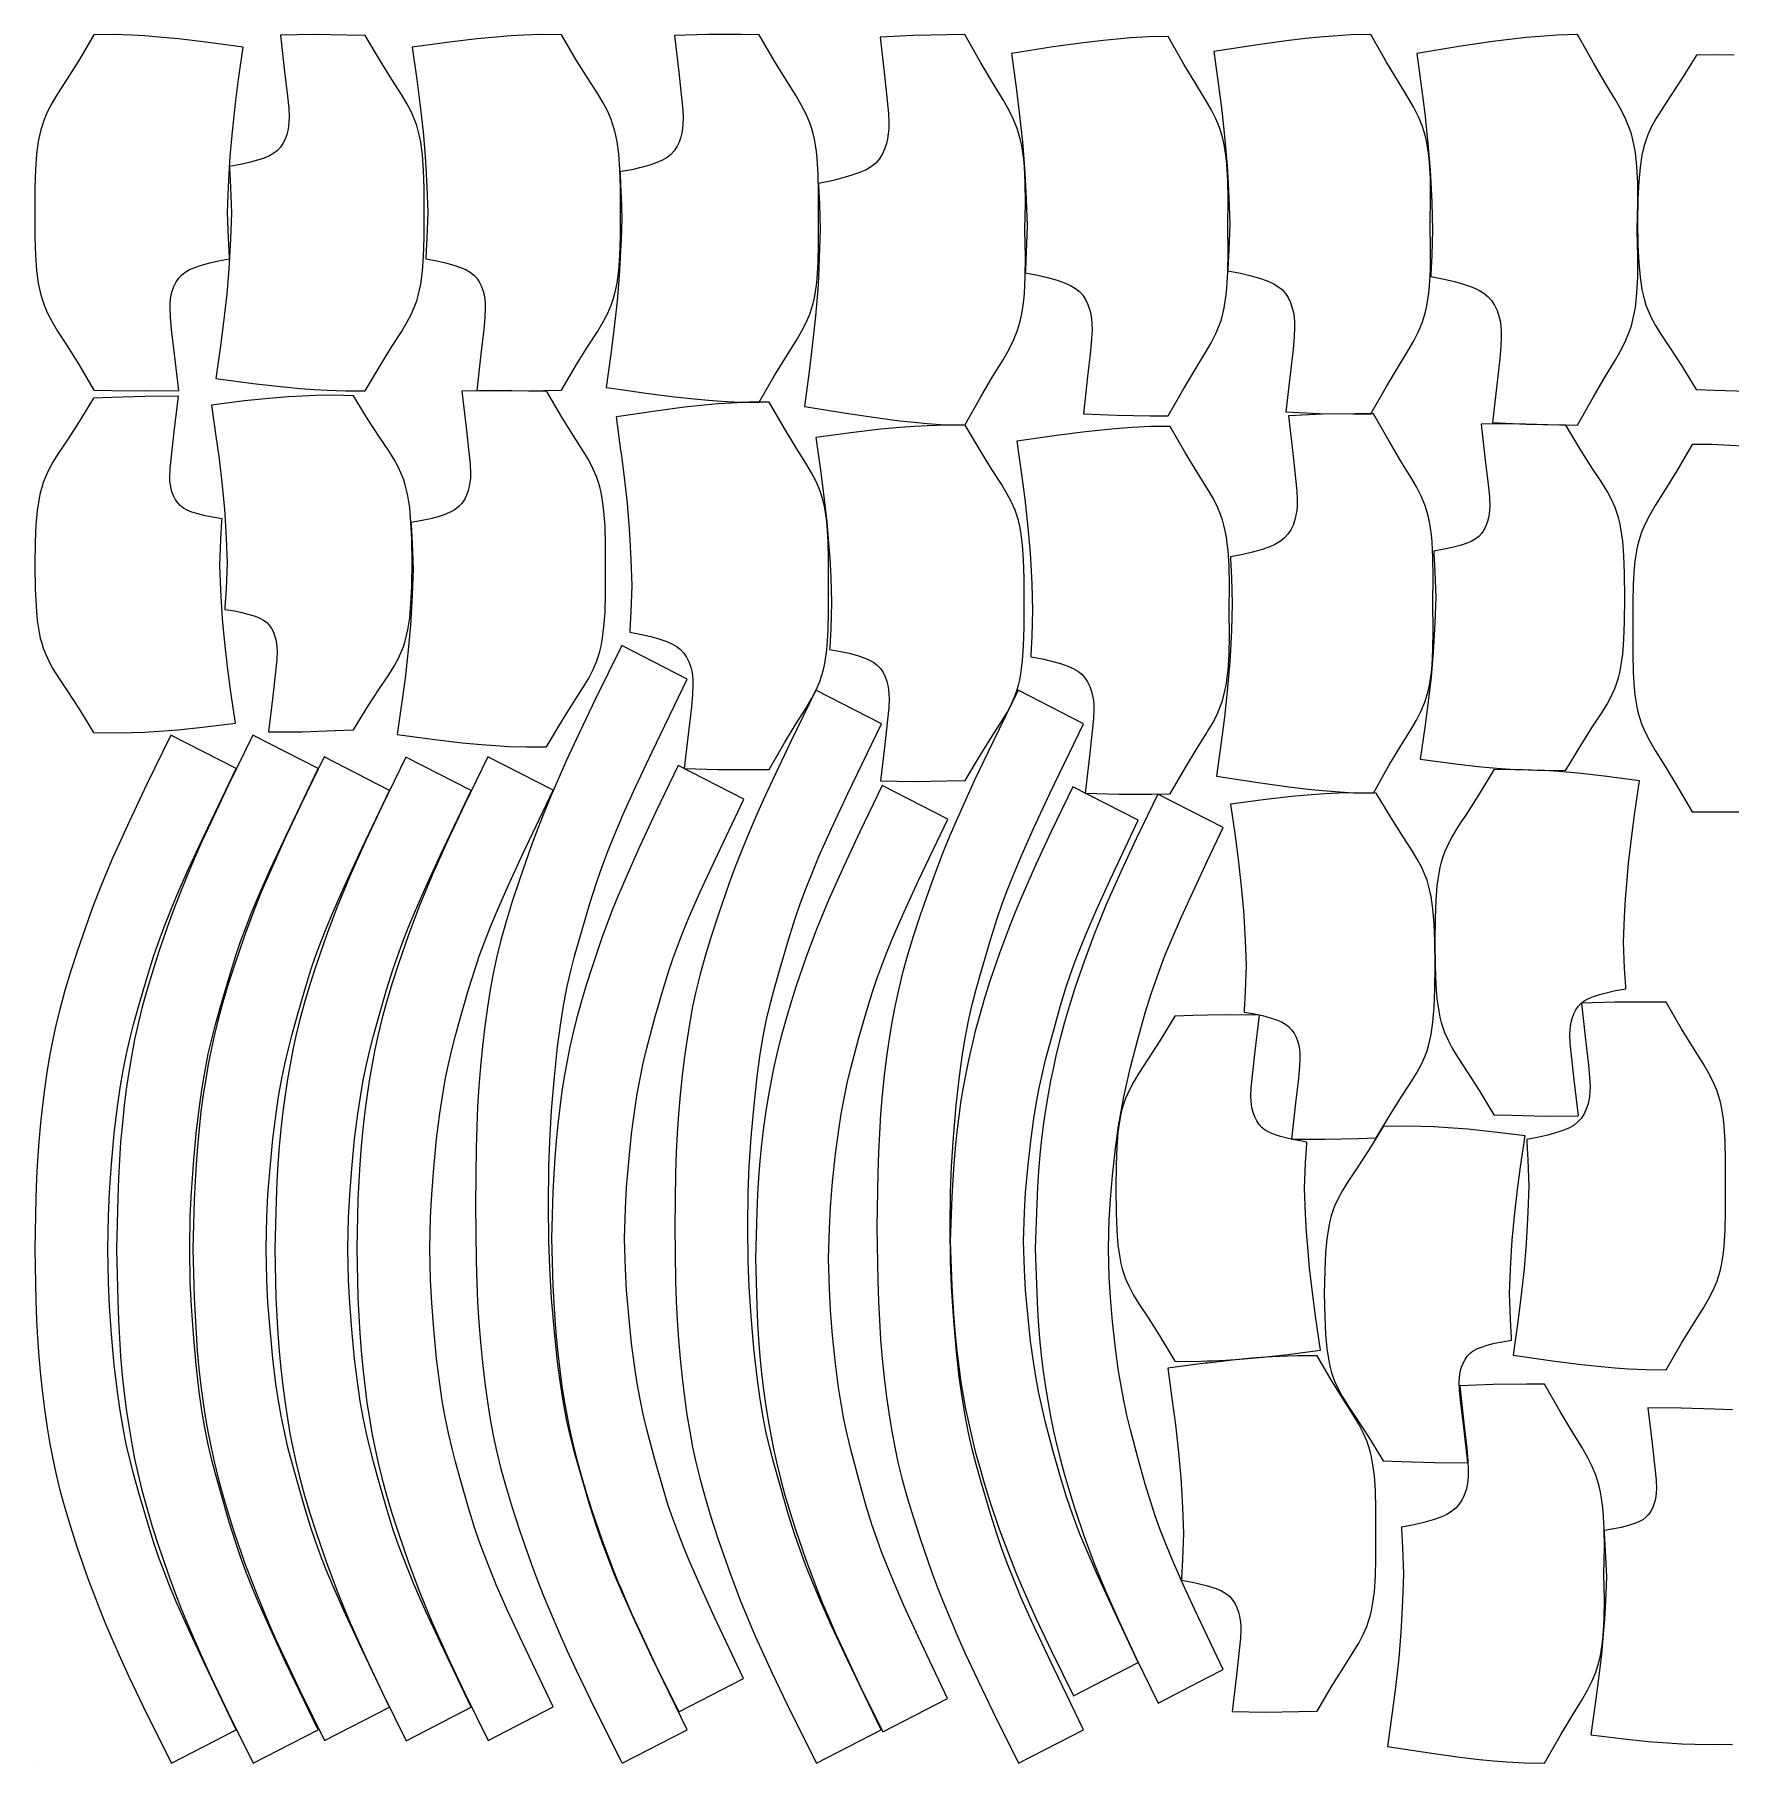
# Model space of a CAD drawing. Extents: x 0 to 114685, y 0 to 58932.
# Drawn here: x 0 to 57829, y 0 to 58932 of the extents above; entities that cross this region are included whole.
import ezdxf

# ---------------------------------------------------------------- set-up
doc = ezdxf.new("R2010")
doc.units = 0
doc.layers.get('0').update_dxf_attribs({"linetype": 'CONTINUOUS'})

msp = doc.modelspace()

# ---------------------------------------------------------------- linework, layer by layer
for points in [[(13, 52871), (14, 52027), (32, 51405), (69, 50890), (128, 50453), (167, 50252), (212, 50062), (266, 49881), (326, 49710), (445, 49433), (600, 49137), (787, 48826), (1110, 48322), (1504, 47688), (2022, 46815), (2639, 46804), (3772, 46786), (4914, 46803), (4769, 48041), (4673, 48882), (4631, 49301), (4619, 49605), (4624, 49766), (4638, 49915), (4662, 50055), (4696, 50188), (4754, 50350), (4827, 50498), (4914, 50628), (5013, 50736), (5136, 50834), (5286, 50920), (5464, 50996), (5692, 51071), (5982, 51151), (6271, 51216), (6649, 51284), (6645, 51350), (6610, 51992), (6579, 52870), (6612, 53748), (6645, 54390), (6670, 54774), (6744, 55630), (6852, 56584), (6959, 57397), (7116, 58505), (5840, 58676), (4906, 58786), (4242, 58848), (3756, 58886), (3309, 58909), (2698, 58932), (2022, 58926), (1505, 58054), (1111, 57420), (787, 56915), (600, 56604), (445, 56308), (326, 56032), (266, 55860), (212, 55680), (167, 55490), (128, 55289), (69, 54852), (32, 54337), (14, 53715), (13, 52871), (13, 52871)], [(6181, 47213), (7457, 47042), (8391, 46932), (9055, 46870), (9541, 46832), (9988, 46809), (10599, 46786), (11274, 46792), (11792, 47664), (12186, 48298), (12510, 48803), (12696, 49114), (12852, 49410), (12971, 49686), (13031, 49858), (13084, 50038), (13130, 50228), (13169, 50429), (13228, 50866), (13264, 51381), (13282, 52003), (13284, 52847), (13282, 53691), (13264, 54313), (13228, 54828), (13169, 55265), (13130, 55466), (13084, 55656), (13031, 55837), (12971, 56008), (12852, 56285), (12697, 56581), (12510, 56892), (12186, 57396), (11792, 58030), (11275, 58903), (10658, 58914), (9525, 58932), (8383, 58915), (8528, 57677), (8624, 56836), (8666, 56417), (8678, 56113), (8673, 55952), (8658, 55803), (8635, 55663), (8601, 55530), (8543, 55368), (8470, 55220), (8383, 55090), (8284, 54982), (8160, 54884), (8011, 54798), (7832, 54722), (7604, 54647), (7315, 54567), (7026, 54502), (6648, 54434), (6652, 54368), (6686, 53726), (6718, 52848), (6684, 51970), (6652, 51328), (6627, 50944), (6553, 50088), (6444, 49134), (6338, 48321), (6181, 47213), (6181, 47213)], [(12874, 58505), (13030, 57397), (13137, 56584), (13246, 55630), (13320, 54774), (13345, 54390), (13377, 53748), (13411, 52870), (13379, 51992), (13345, 51350), (13340, 51284), (13719, 51216), (14008, 51151), (14297, 51071), (14525, 50996), (14704, 50920), (14853, 50834), (14976, 50736), (15076, 50628), (15162, 50498), (15236, 50350), (15294, 50188), (15328, 50055), (15351, 49915), (15366, 49766), (15371, 49605), (15359, 49301), (15316, 48882), (15221, 48041), (15076, 46803), (16218, 46786), (17351, 46804), (17968, 46815), (18485, 47688), (18879, 48322), (19203, 48826), (19390, 49137), (19545, 49433), (19664, 49710), (19724, 49881), (19777, 50062), (19823, 50252), (19862, 50453), (19920, 50890), (19957, 51405), (19975, 52027), (19977, 52871), (19975, 53715), (19957, 54337), (19920, 54852), (19862, 55289), (19823, 55490), (19777, 55680), (19724, 55860), (19664, 56032), (19545, 56308), (19389, 56604), (19203, 56915), (18878, 57420), (18484, 58054), (17967, 58926), (17292, 58932), (16681, 58909), (16234, 58886), (15748, 58848), (15084, 58786), (14150, 58676), (12874, 58505), (12874, 58505)], [(19489, 46904), (20000, 46830), (20839, 46709), (21826, 46582), (22490, 46511), (22976, 46467), (23423, 46438), (24034, 46407), (24710, 46404), (25236, 47308), (25636, 47965), (25966, 48488), (26156, 48811), (26314, 49117), (26434, 49403), (26495, 49580), (26548, 49767), (26594, 49963), (26632, 50170), (26664, 50389), (26689, 50622), (26722, 51154), (26735, 51795), (26730, 52666), (26736, 53536), (26722, 54177), (26689, 54708), (26664, 54942), (26632, 55160), (26594, 55367), (26548, 55564), (26495, 55750), (26435, 55928), (26314, 56214), (26157, 56520), (25967, 56844), (25638, 57366), (25237, 58023), (24711, 58928), (24094, 58930), (22960, 58932), (21819, 58899), (21964, 57645), (22059, 56791), (22101, 56369), (22114, 56058), (22109, 55886), (22095, 55727), (22071, 55577), (22036, 55436), (21976, 55263), (21898, 55104), (21806, 54966), (21702, 54849), (21571, 54744), (21412, 54651), (21222, 54568), (20980, 54486), (20672, 54399), (20364, 54327), (20000, 54259), (19960, 54251), (19964, 54186), (19996, 53544), (20000, 53427), (20026, 52666), (20000, 51936), (19994, 51768), (19962, 51112), (19938, 50720), (19864, 49846), (19755, 48869), (19647, 48038), (19489, 46904), (19489, 46904)], [(26251, 46258), (27748, 46014), (28843, 45853), (29506, 45768), (29992, 45715), (30438, 45677), (31050, 45634), (31726, 45617), (32268, 46582), (32682, 47283), (33024, 47842), (33219, 48186), (33381, 48513), (33504, 48817), (33566, 49006), (33619, 49204), (33664, 49413), (33702, 49633), (33732, 49864), (33755, 50111), (33782, 50674), (33786, 51353), (33766, 52274), (33786, 53195), (33782, 53874), (33755, 54437), (33732, 54684), (33702, 54916), (33664, 55136), (33619, 55344), (33566, 55542), (33505, 55731), (33382, 56036), (33220, 56362), (33024, 56707), (32684, 57265), (32270, 57967), (31727, 58932), (31110, 58922), (29976, 58898), (28835, 58840), (28980, 57551), (29076, 56674), (29116, 56246), (29130, 55922), (29127, 55726), (29112, 55546), (29088, 55378), (29051, 55220), (28986, 55024), (28901, 54844), (28799, 54687), (28682, 54554), (28536, 54434), (28359, 54327), (28146, 54232), (27874, 54136), (27529, 54034), (27182, 53949), (26729, 53858), (26733, 53792), (26761, 53151), (26788, 52275), (26758, 51338), (26728, 50652), (26704, 50243), (26630, 49330), (26520, 48310), (26412, 47442), (26251, 46258), (26251, 46258)], [(33308, 58289), (33467, 57130), (33575, 56281), (33685, 55279), (33759, 54389), (33783, 53988), (33814, 53317), (33845, 52400), (33818, 51523), (33787, 50882), (33783, 50816), (34211, 50732), (34538, 50654), (34865, 50559), (35122, 50470), (35324, 50382), (35492, 50282), (35630, 50169), (35741, 50044), (35838, 49896), (35918, 49727), (35982, 49542), (36017, 49392), (36042, 49234), (36056, 49064), (36060, 48880), (36046, 48563), (36006, 48138), (35910, 47272), (35765, 46001), (36906, 45953), (38040, 45941), (38657, 45936), (39191, 46872), (39598, 47552), (39934, 48092), (40000, 48207), (40126, 48427), (40286, 48744), (40408, 49039), (40469, 49222), (40522, 49414), (40567, 49617), (40605, 49831), (40636, 50056), (40660, 50296), (40690, 50844), (40698, 51504), (40686, 52400), (40698, 53297), (40690, 53958), (40660, 54506), (40636, 54746), (40605, 54970), (40567, 55184), (40522, 55387), (40468, 55579), (40408, 55762), (40286, 56058), (40126, 56374), (40000, 56592), (39933, 56708), (39597, 57250), (39190, 57929), (38656, 58864), (37980, 58853), (37368, 58816), (36922, 58781), (36436, 58732), (35772, 58653), (34731, 58509), (33308, 58289), (33308, 58289)], [(40216, 58357), (40374, 57198), (40483, 56348), (40593, 55346), (40666, 54457), (40690, 54056), (40721, 53385), (40753, 52468), (40725, 51591), (40694, 50949), (40690, 50884), (41119, 50800), (41446, 50722), (41772, 50627), (42030, 50538), (42231, 50449), (42399, 50349), (42538, 50237), (42648, 50112), (42745, 49964), (42826, 49795), (42889, 49610), (42924, 49460), (42949, 49302), (42963, 49132), (42967, 48948), (42954, 48630), (42913, 48205), (42817, 47340), (42672, 46068), (43814, 46021), (44947, 46008), (45564, 46004), (46098, 46939), (46506, 47619), (46841, 48160), (47034, 48494), (47194, 48811), (47316, 49106), (47376, 49290), (47430, 49482), (47475, 49684), (47513, 49898), (47543, 50123), (47567, 50363), (47597, 50911), (47606, 51572), (47593, 52468), (47606, 53364), (47597, 54025), (47567, 54573), (47543, 54813), (47512, 55038), (47474, 55252), (47429, 55454), (47376, 55647), (47315, 55830), (47193, 56125), (47034, 56442), (46841, 56776), (46505, 57317), (46097, 57997), (45564, 58932), (44887, 58921), (44276, 58883), (43829, 58848), (43343, 58799), (42680, 58721), (41638, 58576), (40216, 58357), (40216, 58357)], [(47136, 58290), (47297, 57106), (47406, 56238), (47515, 55219), (47589, 54306), (47613, 53896), (47644, 53211), (47674, 52274), (47646, 51398), (47618, 50757), (47614, 50691), (48068, 50600), (48414, 50515), (48759, 50413), (49032, 50317), (49244, 50222), (49422, 50115), (49568, 49995), (49684, 49862), (49786, 49704), (49871, 49525), (49936, 49329), (49973, 49170), (49998, 49003), (50012, 48823), (50015, 48627), (50001, 48303), (49962, 47874), (49866, 46998), (49720, 45709), (50862, 45650), (51995, 45627), (52612, 45617), (53155, 46582), (53569, 47284), (53909, 47842), (54105, 48186), (54267, 48513), (54390, 48818), (54451, 49006), (54504, 49204), (54550, 49413), (54587, 49633), (54617, 49865), (54640, 50112), (54667, 50675), (54671, 51354), (54651, 52274), (54671, 53196), (54667, 53874), (54640, 54438), (54617, 54684), (54587, 54916), (54549, 55136), (54504, 55345), (54451, 55543), (54390, 55732), (54266, 56036), (54104, 56362), (53909, 56707), (53568, 57266), (53154, 57967), (52612, 58932), (51935, 58915), (51324, 58872), (50877, 58834), (50391, 58780), (49728, 58696), (48633, 58535), (47136, 58290), (47136, 58290)], [(4, 40838), (20, 40039), (49, 39451), (93, 38964), (156, 38551), (196, 38362), (243, 38183), (296, 38013), (356, 37852), (474, 37593), (626, 37316), (808, 37024), (1125, 36552), (1509, 35960), (2014, 35143), (2688, 35126), (3300, 35138), (3746, 35153), (4233, 35182), (4897, 35232), (5724, 35320), (6853, 35459), (6698, 36517), (6593, 37293), (6486, 38201), (6410, 39020), (6385, 39387), (6351, 40000), (6316, 40838), (6354, 41717), (6390, 42359), (6395, 42425), (6066, 42479), (5814, 42531), (5562, 42595), (5364, 42657), (5208, 42720), (5077, 42792), (4969, 42875), (4882, 42968), (4804, 43078), (4738, 43205), (4685, 43345), (4654, 43460), (4631, 43582), (4616, 43711), (4610, 43848), (4620, 44144), (4665, 44559), (4760, 45386), (4905, 46601), (3762, 46596), (2630, 46556), (2013, 46533), (1508, 45716), (1124, 45123), (808, 44652), (626, 44360), (474, 44083), (356, 43824), (296, 43662), (243, 43492), (196, 43313), (156, 43124), (92, 42711), (48, 42225), (20, 41637), (4, 40838), (4, 40838)], [(6031, 46304), (6185, 45245), (6291, 44470), (6398, 43561), (6473, 42742), (6499, 42375), (6532, 41762), (6568, 40924), (6530, 40046), (6493, 39403), (6489, 39337), (6818, 39284), (7070, 39232), (7321, 39167), (7520, 39106), (7676, 39042), (7806, 38970), (7915, 38888), (8002, 38795), (8080, 38684), (8145, 38558), (8198, 38418), (8230, 38302), (8253, 38180), (8267, 38052), (8274, 37914), (8263, 37619), (8219, 37204), (8123, 36377), (7979, 35161), (9121, 35166), (10254, 35206), (10871, 35230), (11376, 36046), (11760, 36639), (12076, 37110), (12258, 37402), (12410, 37680), (12528, 37939), (12588, 38100), (12641, 38270), (12688, 38449), (12728, 38638), (12791, 39051), (12835, 39538), (12863, 40126), (12880, 40924), (12863, 41723), (12835, 42312), (12791, 42798), (12728, 43211), (12687, 43400), (12640, 43579), (12587, 43749), (12527, 43910), (12409, 44170), (12257, 44446), (12075, 44738), (11759, 45210), (11375, 45803), (10870, 46619), (10195, 46637), (9584, 46625), (9137, 46609), (8650, 46581), (7986, 46530), (7160, 46442), (6031, 46304), (6031, 46304)], [(12369, 35074), (13645, 34904), (14579, 34794), (15243, 34731), (15729, 34694), (16176, 34670), (16787, 34648), (17462, 34653), (17980, 35526), (18374, 36160), (18698, 36664), (18884, 36976), (19040, 37272), (19159, 37548), (19219, 37719), (19272, 37900), (19318, 38090), (19357, 38290), (19416, 38728), (19452, 39243), (19470, 39865), (19472, 40709), (19470, 41553), (19452, 42175), (19416, 42690), (19357, 43127), (19318, 43328), (19272, 43518), (19219, 43698), (19159, 43870), (19040, 44146), (18885, 44442), (18698, 44754), (18374, 45258), (17980, 45892), (17463, 46764), (16846, 46776), (15713, 46794), (14571, 46776), (14716, 45539), (14812, 44697), (14854, 44279), (14866, 43974), (14861, 43814), (14846, 43665), (14823, 43524), (14789, 43392), (14731, 43229), (14658, 43082), (14571, 42952), (14472, 42843), (14348, 42746), (14199, 42660), (14020, 42584), (13792, 42508), (13503, 42429), (13214, 42364), (12836, 42295), (12840, 42229), (12874, 41587), (12906, 40709), (12872, 39832), (12840, 39189), (12815, 38805), (12741, 37950), (12632, 36996), (12526, 36183), (12369, 35074), (12369, 35074)], [(19827, 45905), (19985, 44771), (20000, 44656), (20093, 43940), (20202, 42962), (20276, 42089), (20300, 41697), (20332, 41040), (20364, 40143), (20334, 39265), (20302, 38623), (20298, 38558), (20702, 38482), (21010, 38410), (21318, 38323), (21560, 38241), (21750, 38158), (21909, 38065), (22040, 37960), (22144, 37843), (22236, 37704), (22314, 37546), (22374, 37373), (22409, 37232), (22433, 37082), (22447, 36923), (22452, 36750), (22439, 36440), (22397, 36018), (22302, 35164), (22157, 33910), (23298, 33877), (24432, 33878), (25049, 33881), (25575, 34786), (25976, 35443), (26305, 35965), (26495, 36288), (26652, 36595), (26773, 36881), (26833, 37058), (26886, 37245), (26932, 37442), (26970, 37649), (27002, 37867), (27027, 38100), (27060, 38632), (27074, 39273), (27068, 40143), (27073, 41014), (27060, 41655), (27027, 42187), (27002, 42420), (26970, 42638), (26932, 42846), (26886, 43042), (26833, 43228), (26772, 43406), (26652, 43692), (26494, 43998), (26304, 44321), (25974, 44844), (25574, 45501), (25048, 46405), (24372, 46402), (23761, 46371), (23314, 46342), (22828, 46298), (22164, 46227), (21177, 46100), (20000, 45930), (19827, 45905), (19827, 45905)], [(40304, 33652), (41727, 33432), (42768, 33288), (43432, 33209), (43918, 33160), (44364, 33125), (44976, 33088), (45652, 33076), (46186, 34012), (46593, 34691), (46929, 35233), (47122, 35567), (47282, 35883), (47404, 36178), (47464, 36362), (47518, 36554), (47563, 36756), (47601, 36970), (47632, 37195), (47656, 37435), (47686, 37983), (47694, 38644), (47682, 39540), (47694, 40437), (47686, 41097), (47656, 41645), (47632, 41885), (47601, 42110), (47563, 42324), (47518, 42526), (47465, 42719), (47404, 42902), (47282, 43197), (47122, 43514), (46930, 43848), (46594, 44389), (46187, 45069), (45653, 46004), (45036, 46000), (43902, 45988), (42761, 45940), (42906, 44668), (43002, 43803), (43042, 43378), (43056, 43060), (43052, 42876), (43038, 42707), (43013, 42548), (42978, 42398), (42914, 42214), (42834, 42045), (42737, 41897), (42626, 41772), (42488, 41659), (42320, 41559), (42118, 41470), (41861, 41382), (41534, 41287), (41207, 41208), (40779, 41125), (40783, 41059), (40814, 40418), (40841, 39541), (40810, 38624), (40779, 37953), (40755, 37552), (40681, 36662), (40571, 35660), (40463, 34810), (40304, 33652), (40304, 33652)], [(26644, 45195), (26800, 44087), (26907, 43274), (27016, 42320), (27090, 41464), (27115, 41080), (27147, 40438), (27181, 39560), (27149, 38682), (27115, 38040), (27110, 37974), (27489, 37906), (27778, 37841), (28067, 37761), (28295, 37686), (28474, 37610), (28623, 37524), (28746, 37426), (28846, 37318), (28932, 37188), (29006, 37040), (29064, 36878), (29098, 36745), (29121, 36605), (29136, 36456), (29141, 36295), (29129, 35991), (29086, 35572), (28991, 34731), (28846, 33493), (29988, 33476), (31121, 33494), (31738, 33505), (32255, 34378), (32649, 35012), (32973, 35516), (33160, 35827), (33315, 36123), (33434, 36400), (33494, 36571), (33547, 36752), (33593, 36942), (33632, 37143), (33690, 37580), (33727, 38095), (33745, 38717), (33747, 39561), (33745, 40405), (33727, 41027), (33690, 41542), (33632, 41979), (33593, 42180), (33547, 42370), (33494, 42550), (33434, 42722), (33315, 42998), (33159, 43294), (32973, 43605), (32648, 44110), (32254, 44744), (31737, 45616), (31062, 45622), (30451, 45599), (30004, 45576), (29518, 45538), (28854, 45476), (27920, 45366), (26644, 45195), (26644, 45195)], [(33498, 45070), (33656, 43937), (33764, 43106), (33873, 42128), (33947, 41255), (33971, 40862), (34003, 40206), (34035, 39308), (34005, 38431), (33973, 37789), (33969, 37723), (34372, 37647), (34681, 37575), (34988, 37488), (35231, 37406), (35420, 37324), (35580, 37231), (35710, 37126), (35815, 37008), (35907, 36870), (35984, 36712), (36045, 36538), (36080, 36397), (36104, 36248), (36118, 36088), (36122, 35916), (36110, 35605), (36068, 35183), (35972, 34330), (35828, 33075), (36969, 33042), (38102, 33044), (38720, 33047), (39246, 33951), (39646, 34608), (39976, 35131), (40000, 35172), (40166, 35454), (40323, 35760), (40444, 36046), (40504, 36224), (40557, 36410), (40603, 36607), (40641, 36814), (40673, 37033), (40698, 37266), (40731, 37797), (40744, 38438), (40738, 39309), (40744, 40179), (40731, 40821), (40698, 41352), (40672, 41586), (40641, 41804), (40602, 42011), (40557, 42208), (40504, 42394), (40443, 42572), (40322, 42857), (40165, 43164), (40000, 43444), (39975, 43486), (39645, 44010), (39244, 44667), (38719, 45571), (38043, 45568), (37432, 45537), (36985, 45507), (36498, 45464), (35835, 45393), (34848, 45266), (33498, 45070), (33498, 45070)], [(47251, 34230), (48454, 34075), (49334, 33976), (49998, 33919), (50484, 33886), (50931, 33866), (51542, 33848), (52217, 33860), (52728, 34704), (53117, 35318), (53438, 35807), (53622, 36108), (53776, 36395), (53894, 36662), (53954, 36829), (54008, 37004), (54054, 37189), (54094, 37384), (54155, 37809), (54195, 38310), (54218, 38915), (54227, 39737), (54218, 40559), (54195, 41164), (54155, 41665), (54094, 42090), (54054, 42285), (54008, 42470), (53955, 42645), (53895, 42812), (53776, 43080), (53622, 43366), (53438, 43668), (53118, 44156), (52729, 44770), (52218, 45615), (51601, 45632), (50468, 45660), (49326, 45653), (49470, 44426), (49566, 43592), (49610, 43176), (49621, 42876), (49615, 42727), (49601, 42588), (49577, 42457), (49545, 42332), (49489, 42181), (49420, 42044), (49338, 41924), (49244, 41823), (49129, 41733), (48988, 41654), (48821, 41584), (48608, 41516), (48338, 41444), (48067, 41386), (47713, 41324), (47718, 41258), (47753, 40616), (47788, 39738), (47753, 38880), (47720, 38252), (47695, 37876), (47620, 37039), (47513, 36108), (47406, 35314), (47251, 34230), (47251, 34230)], [(15032, 19054), (15056, 17128), (15077, 16393), (15107, 15720), (15150, 15036), (15206, 14350), (15274, 13662), (15356, 12972), (15444, 12331), (15538, 11738), (15641, 11181), (15753, 10653), (15901, 10046), (16078, 9406), (16287, 8720), (16540, 7951), (16950, 6784), (17154, 6239), (17359, 5714), (17603, 5118), (17868, 4503), (18155, 3861), (18469, 3184), (19121, 1835), (20000, 80), (20038, 4), (22250, 1144), (21052, 3620), (20470, 4855), (20025, 5850), (20000, 5909), (19778, 6434), (19556, 6992), (19355, 7530), (19174, 8052), (18938, 8794), (18617, 9890), (18414, 10597), (18283, 11094), (18151, 11672), (18034, 12288), (17929, 12948), (17834, 13676), (17725, 14710), (17631, 15853), (17566, 16896), (17534, 17800), (17530, 19054), (17535, 20309), (17567, 21212), (17632, 22255), (17726, 23399), (17836, 24432), (17931, 25160), (18036, 25820), (18154, 26436), (18286, 27014), (18417, 27512), (18620, 28218), (18940, 29310), (19177, 30056), (19358, 30577), (19560, 31115), (19782, 31672), (20000, 32189), (20029, 32258), (20476, 33256), (21056, 34487), (22255, 36962), (20022, 38103), (20000, 38058), (19121, 36272), (18476, 34924), (18152, 34222), (17864, 33579), (17603, 32973), (17365, 32394), (17160, 31873), (16956, 31330), (16544, 30157), (16290, 29386), (16080, 28700), (15903, 28061), (15755, 27456), (15643, 26928), (15540, 26371), (15446, 25778), (15358, 25136), (15276, 24446), (15206, 23758), (15150, 23072), (15108, 22388), (15078, 21716), (15056, 20980), (15032, 19054), (15032, 19054)], [(21828, 18292), (21858, 16453), (21881, 15751), (21912, 15108), (21956, 14452), (22012, 13795), (22080, 13140), (22161, 12486), (22247, 11882), (22339, 11317), (22439, 10782), (22548, 10272), (22693, 9682), (22864, 9062), (23064, 8400), (23302, 7667), (23694, 6546), (23890, 6019), (24088, 5510), (24323, 4936), (24576, 4343), (24852, 3724), (25154, 3071), (25780, 1770), (26661, 4), (28872, 1144), (27725, 3526), (27169, 4712), (26743, 5670), (26507, 6232), (26294, 6769), (26102, 7286), (25929, 7788), (25702, 8507), (25398, 9556), (25205, 10234), (25079, 10713), (24950, 11272), (24835, 11863), (24732, 12491), (24639, 13170), (24531, 14145), (24436, 15244), (24370, 16241), (24335, 17097), (24325, 18292), (24336, 19487), (24371, 20343), (24438, 21341), (24533, 22439), (24641, 23414), (24734, 24093), (24837, 24721), (24952, 25312), (25081, 25871), (25208, 26352), (25400, 27028), (25704, 28073), (25932, 28796), (26106, 29297), (26298, 29814), (26511, 30350), (26747, 30913), (27174, 31874), (27729, 33057), (28877, 35438), (26644, 36579), (25779, 34813), (25160, 33513), (24849, 32837), (24573, 32218), (24322, 31632), (24093, 31074), (23895, 30567), (23699, 30041), (23306, 28917), (23067, 28184), (22866, 27522), (22695, 26902), (22551, 26313), (22441, 25802), (22341, 25267), (22248, 24702), (22162, 24099), (22081, 23444), (22013, 22789), (21956, 22133), (21913, 21476), (21882, 20834), (21858, 20131), (21828, 18292), (21828, 18292)], [(28722, 18292), (28752, 16453), (28776, 15751), (28807, 15108), (28850, 14452), (28906, 13795), (28975, 13140), (29055, 12486), (29141, 11882), (29233, 11317), (29334, 10782), (29443, 10272), (29587, 9682), (29758, 9062), (29958, 8400), (30197, 7667), (30588, 6546), (30784, 6019), (30983, 5510), (31217, 4936), (31471, 4343), (31747, 3724), (32048, 3071), (32675, 1770), (33556, 4), (35766, 1144), (34620, 3526), (34064, 4712), (33637, 5670), (33402, 6232), (33189, 6769), (32996, 7286), (32823, 7788), (32597, 8507), (32292, 9556), (32099, 10234), (31973, 10713), (31844, 11272), (31730, 11863), (31626, 12491), (31534, 13170), (31426, 14145), (31331, 15244), (31264, 16241), (31230, 17097), (31220, 18292), (31230, 19487), (31265, 20343), (31332, 21341), (31427, 22439), (31536, 23414), (31629, 24093), (31732, 24721), (31847, 25312), (31976, 25871), (32102, 26352), (32294, 27028), (32599, 28073), (32826, 28796), (33000, 29297), (33192, 29814), (33405, 30350), (33641, 30913), (34069, 31874), (34624, 33057), (35771, 35438), (33538, 36579), (32673, 34813), (32054, 33513), (31744, 32837), (31467, 32218), (31216, 31632), (30988, 31074), (30790, 30567), (30594, 30041), (30200, 28917), (29961, 28184), (29761, 27522), (29590, 26902), (29445, 26313), (29336, 25802), (29235, 25267), (29142, 24702), (29056, 24099), (28976, 23444), (28907, 22789), (28851, 22133), (28807, 21476), (28776, 20834), (28753, 20131), (28722, 18292), (28722, 18292)], [(4, 17530), (41, 15778), (66, 15109), (98, 14497), (142, 13867), (198, 13240), (266, 12618), (346, 11999), (429, 11434), (520, 10897), (618, 10384), (724, 9891), (865, 9317), (1030, 8716), (1221, 8078), (1446, 7384), (1818, 6309), (2007, 5800), (2198, 5306), (2423, 4754), (2666, 4182), (2930, 3586), (3219, 2958), (3820, 1704), (4664, 4), (6875, 1144), (5780, 3432), (5248, 4572), (4841, 5491), (4616, 6030), (4414, 6545), (4230, 7042), (4064, 7524), (3847, 8221), (3558, 9221), (3376, 9870), (3255, 10332), (3129, 10873), (3016, 11440), (2915, 12035), (2825, 12665), (2718, 13584), (2622, 14634), (2554, 15583), (2517, 16395), (2501, 17530), (2517, 18666), (2555, 19477), (2623, 20426), (2720, 21476), (2827, 22395), (2918, 23025), (3019, 23620), (3132, 24186), (3257, 24728), (3379, 25192), (3561, 25839), (3848, 26835), (4068, 27535), (4233, 28017), (4417, 28514), (4620, 29029), (4845, 29568), (5253, 30490), (5784, 31628), (6880, 33914), (4647, 35055), (3818, 33354), (3225, 32102), (2927, 31452), (2662, 30855), (2422, 30292), (2202, 29754), (2012, 29262), (1823, 28754), (1449, 27676), (1224, 26982), (1033, 26344), (868, 25743), (727, 25170), (620, 24676), (521, 24163), (430, 23627), (347, 23062), (267, 22443), (199, 21820), (143, 21194), (98, 20564), (66, 19952), (41, 19282), (4, 17530), (4, 17530)], [(2798, 17530), (2834, 15778), (2860, 15109), (2892, 14497), (2936, 13867), (2992, 13240), (3060, 12618), (3139, 11999), (3223, 11434), (3313, 10897), (3411, 10384), (3518, 9891), (3659, 9317), (3824, 8716), (4015, 8078), (4239, 7384), (4612, 6309), (4800, 5800), (4992, 5306), (5216, 4754), (5460, 4182), (5724, 3586), (6013, 2958), (6613, 1704), (7458, 4), (9669, 1144), (8573, 3432), (8042, 4572), (7635, 5491), (7410, 6030), (7207, 6545), (7024, 7042), (6858, 7524), (6640, 8221), (6352, 9221), (6170, 9870), (6048, 10332), (5923, 10873), (5810, 11440), (5709, 12035), (5618, 12665), (5511, 13584), (5416, 14634), (5348, 15583), (5310, 16395), (5295, 17530), (5311, 18666), (5348, 19477), (5417, 20426), (5513, 21476), (5620, 22395), (5711, 23025), (5812, 23620), (5925, 24186), (6051, 24728), (6172, 25192), (6354, 25839), (6642, 26835), (6861, 27535), (7027, 28017), (7211, 28514), (7414, 29029), (7639, 29568), (8047, 30490), (8577, 31628), (9674, 33914), (7441, 35055), (6612, 33354), (6018, 32102), (5720, 31452), (5456, 30855), (5215, 30292), (4996, 29754), (4805, 29262), (4616, 28754), (4242, 27676), (4018, 26982), (3826, 26344), (3661, 25743), (3520, 25170), (3413, 24676), (3315, 24163), (3224, 23627), (3140, 23062), (3061, 22443), (2993, 21820), (2936, 21194), (2892, 20564), (2860, 19952), (2834, 19282), (2798, 17530), (2798, 17530)], [(5402, 17546), (5445, 15880), (5472, 15244), (5505, 14663), (5550, 14061), (5606, 13464), (5674, 12874), (5752, 12289), (5833, 11762), (5922, 11254), (6018, 10764), (6122, 10288), (6260, 9728), (6419, 9144), (6601, 8532), (6810, 7877), (7164, 6851), (7530, 5880), (7745, 5347), (7978, 4797), (8231, 4224), (8506, 3622), (9081, 2416), (9889, 781), (12100, 1922), (11056, 4114), (10548, 5209), (10162, 6088), (9948, 6604), (9755, 7097), (9580, 7574), (9422, 8037), (9212, 8714), (8941, 9664), (8769, 10282), (8652, 10728), (8530, 11252), (8419, 11794), (8320, 12355), (8232, 12937), (8126, 13802), (8029, 14801), (7960, 15701), (7920, 16469), (7899, 17545), (7920, 18621), (7960, 19388), (8030, 20289), (8127, 21290), (8234, 22154), (8322, 22734), (8421, 23295), (8532, 23837), (8655, 24362), (8772, 24810), (8943, 25427), (9214, 26372), (9425, 27052), (9583, 27516), (9758, 27992), (9952, 28486), (10166, 29001), (10554, 29884), (11060, 30975), (12105, 33167), (9872, 34308), (9079, 32673), (8511, 31469), (7974, 30271), (7744, 29729), (7534, 29210), (7168, 28243), (6814, 27214), (6604, 26558), (6421, 25945), (6262, 25363), (6124, 24804), (6020, 24328), (5924, 23837), (5835, 23329), (5754, 22802), (5675, 22217), (5608, 21627), (5551, 21030), (5506, 20428), (5472, 19847), (5445, 19211), (5402, 17546), (5402, 17546)], [(8189, 17539), (8232, 15874), (8259, 15238), (8292, 14656), (8338, 14054), (8394, 13458), (8461, 12867), (8540, 12282), (8621, 11756), (8709, 11248), (8805, 10757), (8910, 10281), (9047, 9721), (9206, 9138), (9389, 8525), (9598, 7870), (9951, 6844), (10317, 5873), (10533, 5340), (10766, 4790), (11018, 4218), (11294, 3615), (11868, 2410), (12677, 774), (14888, 1915), (13844, 4108), (13336, 5202), (12949, 6082), (12736, 6597), (12542, 7090), (12368, 7567), (12210, 8030), (12000, 8707), (11728, 9657), (11556, 10275), (11440, 10722), (11318, 11246), (11207, 11788), (11108, 12348), (11020, 12930), (10914, 13795), (10817, 14794), (10747, 15694), (10708, 16462), (10686, 17538), (10708, 18614), (10748, 19381), (10818, 20282), (10915, 21283), (11022, 22147), (11110, 22728), (11209, 23288), (11320, 23830), (11442, 24355), (11560, 24804), (11731, 25420), (12002, 26366), (12213, 27046), (12371, 27509), (12546, 27985), (12740, 28479), (12953, 28994), (13342, 29877), (13848, 30968), (14892, 33160), (12660, 34302), (11866, 32666), (11299, 31462), (10762, 30264), (10532, 29722), (10321, 29204), (9956, 28236), (9601, 27207), (9391, 26551), (9209, 25938), (9050, 25356), (8912, 24797), (8808, 24321), (8711, 23830), (8622, 23322), (8541, 22795), (8463, 22210), (8395, 21620), (8339, 21024), (8293, 20422), (8260, 19840), (8233, 19204), (8189, 17539), (8189, 17539)], [(10985, 17549), (11028, 15884), (11055, 15248), (11088, 14666), (11133, 14064), (11190, 13468), (11257, 12878), (11335, 12293), (11416, 11766), (11505, 11258), (11601, 10767), (11705, 10291), (11843, 9731), (12002, 9148), (12184, 8536), (12394, 7880), (12747, 6854), (13113, 5884), (13328, 5351), (13562, 4800), (13814, 4228), (14090, 3625), (14664, 2420), (15472, 785), (17683, 1925), (16639, 4118), (16132, 5212), (15745, 6092), (15531, 6608), (15338, 7101), (15163, 7578), (15005, 8041), (14795, 8718), (14524, 9667), (14352, 10286), (14236, 10732), (14113, 11256), (14002, 11798), (13903, 12359), (13816, 12940), (13709, 13806), (13612, 14805), (13543, 15705), (13503, 16473), (13482, 17549), (13503, 18625), (13543, 19392), (13613, 20293), (13710, 21293), (13817, 22157), (13905, 22738), (14004, 23298), (14115, 23841), (14238, 24366), (14355, 24814), (14526, 25430), (14797, 26376), (15008, 27056), (15166, 27519), (15342, 27996), (15535, 28489), (15749, 29005), (16137, 29887), (16643, 30979), (17688, 33171), (15455, 34312), (14662, 32676), (14094, 31472), (13557, 30275), (13327, 29732), (13117, 29214), (12752, 28247), (12397, 27217), (12187, 26561), (12004, 25949), (11845, 25366), (11708, 24807), (11603, 24332), (11507, 23840), (11418, 23332), (11337, 22806), (11258, 22221), (11191, 21630), (11134, 21034), (11089, 20432), (11055, 19850), (11028, 19214), (10985, 17549), (10985, 17549)], [(17625, 17888), (17673, 16295), (17702, 15686), (17736, 15130), (17782, 14551), (17838, 13980), (17906, 13416), (17983, 12860), (18062, 12366), (18148, 11882), (18243, 11410), (18345, 10948), (18480, 10398), (18635, 9831), (18809, 9240), (19006, 8618), (19344, 7631), (19697, 6688), (19905, 6172), (20000, 5946), (20129, 5640), (20372, 5086), (20637, 4505), (21190, 3339), (21968, 1758), (24179, 2899), (23177, 5013), (22692, 6066), (22320, 6916), (22115, 7414), (21930, 7890), (21762, 8349), (21611, 8795), (21409, 9452), (21151, 10362), (20876, 11388), (20755, 11900), (20646, 12422), (20549, 12953), (20464, 13493), (20358, 14314), (20260, 15270), (20189, 16129), (20148, 16861), (20122, 17887), (20148, 18914), (20190, 19645), (20261, 20504), (20359, 21461), (20466, 22282), (20551, 22822), (20648, 23352), (20757, 23874), (20878, 24386), (21154, 25412), (21411, 26318), (21614, 26979), (21766, 27424), (21934, 27884), (22119, 28359), (22324, 28857), (22697, 29710), (23181, 30760), (24184, 32874), (21950, 34015), (21187, 32434), (20641, 31270), (20124, 30112), (20000, 29818), (19903, 29588), (19700, 29086), (19348, 28147), (19009, 27156), (18812, 26534), (18637, 25944), (18483, 25376), (18348, 24828), (18245, 24365), (18150, 23892), (18063, 23408), (17984, 22914), (17906, 22358), (17839, 21795), (17782, 21224), (17736, 20645), (17702, 20089), (17674, 19480), (17625, 17888), (17625, 17888)], [(47748, 27991), (47757, 27170), (47780, 26564), (47820, 26064), (47881, 25638), (47920, 25443), (47967, 25259), (48020, 25083), (48080, 24917), (48199, 24649), (48352, 24362), (48537, 24060), (48856, 23572), (49246, 22958), (49757, 22114), (50374, 22096), (51507, 22069), (52649, 22075), (52504, 23302), (52409, 24136), (52365, 24553), (52354, 24853), (52360, 25002), (52374, 25140), (52398, 25272), (52430, 25396), (52486, 25547), (52555, 25684), (52637, 25804), (52730, 25905), (52846, 25996), (52986, 26074), (53154, 26144), (53367, 26212), (53636, 26284), (53908, 26343), (54262, 26404), (54257, 26470), (54222, 27112), (54187, 27991), (54222, 28849), (54254, 29476), (54280, 29852), (54354, 30690), (54462, 31620), (54568, 32415), (54724, 33498), (53521, 33653), (52641, 33753), (51977, 33810), (51491, 33842), (51044, 33862), (50433, 33880), (49758, 33869), (49247, 33024), (48858, 32410), (48537, 31922), (48353, 31620), (48199, 31334), (48080, 31066), (48020, 30900), (47967, 30724), (47921, 30540), (47881, 30344), (47820, 29920), (47780, 29418), (47757, 28813), (47748, 27991), (47748, 27991)], [(24579, 17206), (24627, 15613), (24656, 15004), (24690, 14448), (24736, 13869), (24792, 13298), (24860, 12734), (24937, 12178), (25016, 11684), (25102, 11200), (25197, 10728), (25299, 10266), (25434, 9716), (25589, 9149), (25763, 8558), (25960, 7936), (26298, 6949), (26651, 6006), (26859, 5490), (27083, 4958), (27326, 4404), (27591, 3823), (28144, 2657), (28922, 1076), (31133, 2217), (30131, 4331), (29646, 5384), (29274, 6234), (29069, 6732), (28884, 7208), (28716, 7667), (28565, 8113), (28363, 8770), (28105, 9680), (27830, 10706), (27709, 11218), (27600, 11740), (27503, 12271), (27418, 12811), (27312, 13632), (27214, 14588), (27143, 15447), (27102, 16179), (27076, 17205), (27102, 18232), (27144, 18963), (27215, 19822), (27313, 20779), (27420, 21600), (27505, 22140), (27602, 22670), (27711, 23192), (27832, 23704), (28108, 24730), (28365, 25636), (28568, 26297), (28720, 26742), (28888, 27202), (29073, 27677), (29278, 28175), (29651, 29028), (30135, 30078), (31138, 32192), (28904, 33333), (28141, 31752), (27595, 30588), (27078, 29430), (26857, 28906), (26654, 28404), (26302, 27465), (25963, 26474), (25766, 25852), (25591, 25262), (25437, 24694), (25302, 24146), (25199, 23683), (25104, 23210), (25017, 22726), (24938, 22232), (24860, 21676), (24793, 21113), (24736, 20542), (24690, 19963), (24656, 19407), (24628, 18798), (24579, 17206), (24579, 17206)], [(31224, 17799), (31278, 16278), (31308, 15698), (31343, 15167), (31390, 14612), (31447, 14066), (31513, 13529), (31590, 13001), (31666, 12540), (31750, 12082), (31843, 11627), (31944, 11177), (32078, 10636), (32228, 10082), (32394, 9514), (32577, 8928), (32898, 7982), (33241, 7065), (33441, 6566), (33657, 6051), (34143, 4957), (34674, 3832), (35422, 2305), (37634, 3445), (36675, 5481), (36209, 6498), (35854, 7313), (35660, 7790), (35482, 8248), (35322, 8691), (35177, 9122), (34982, 9762), (34738, 10630), (34475, 11618), (34355, 12121), (34248, 12622), (34153, 13122), (34071, 13618), (33966, 14391), (33868, 15309), (33795, 16130), (33751, 16822), (33721, 17798), (33752, 18775), (33795, 19467), (33868, 20288), (33968, 21206), (34072, 21979), (34154, 22475), (34249, 22974), (34357, 23475), (34477, 23979), (34740, 24966), (34982, 25831), (35180, 26474), (35325, 26904), (35485, 27347), (35662, 27805), (35858, 28283), (36214, 29102), (36679, 30115), (37638, 32150), (35404, 33291), (34671, 31764), (34146, 30640), (33651, 29524), (33438, 29017), (33244, 28532), (32902, 27619), (32580, 26669), (32396, 26082), (32230, 25514), (32080, 24961), (31947, 24421), (31845, 23970), (31752, 23515), (31667, 23057), (31591, 22596), (31514, 22068), (31447, 21532), (31390, 20986), (31344, 20430), (31308, 19900), (31278, 19319), (31224, 17799), (31224, 17799)], [(34119, 17552), (34173, 16032), (34203, 15451), (34238, 14920), (34285, 14365), (34342, 13819), (34408, 13282), (34484, 12755), (34561, 12293), (34645, 11835), (34738, 11381), (34839, 10930), (34973, 10389), (35122, 9836), (35288, 9268), (35472, 8682), (35793, 7735), (36136, 6818), (36336, 6319), (36552, 5804), (37038, 4710), (37569, 3585), (38317, 2058), (40000, 2927), (40528, 3199), (40000, 4321), (39570, 5234), (39104, 6251), (38749, 7067), (38554, 7544), (38377, 8001), (38217, 8444), (38072, 8875), (37876, 9516), (37633, 10384), (37370, 11371), (37250, 11874), (37143, 12376), (37048, 12875), (36966, 13372), (36861, 14145), (36762, 15062), (36690, 15884), (36646, 16576), (36616, 17552), (36646, 18529), (36690, 19220), (36763, 20042), (36862, 20960), (36967, 21732), (37049, 22228), (37144, 22727), (37252, 23229), (37372, 23733), (37634, 24720), (37877, 25585), (38074, 26228), (38220, 26658), (38380, 27101), (38557, 27559), (38753, 28036), (39109, 28856), (39574, 29869), (40000, 30773), (40533, 31904), (40000, 32176), (38299, 33045), (37566, 31518), (37041, 30394), (36546, 29278), (36333, 28771), (36138, 28286), (35797, 27373), (35475, 26422), (35291, 25836), (35125, 25268), (34975, 24714), (34842, 24174), (34740, 23724), (34647, 23269), (34562, 22811), (34486, 22350), (34409, 21822), (34342, 21286), (34285, 20740), (34238, 20184), (34203, 19653), (34173, 19073), (34119, 17552), (34119, 17552)], [(40780, 32704), (40936, 31621), (41042, 30826), (41150, 29896), (41225, 29058), (41250, 28682), (41283, 28055), (41318, 27197), (41283, 26318), (41247, 25676), (41243, 25610), (41597, 25549), (41868, 25490), (42138, 25418), (42351, 25350), (42518, 25280), (42658, 25202), (42774, 25111), (42867, 25010), (42949, 24890), (43019, 24753), (43074, 24602), (43107, 24478), (43130, 24346), (43145, 24208), (43150, 24059), (43139, 23759), (43096, 23342), (43000, 22508), (42856, 21281), (43998, 21275), (45131, 21302), (45748, 21320), (46259, 22164), (46648, 22778), (46968, 23266), (47152, 23568), (47306, 23855), (47424, 24123), (47484, 24289), (47538, 24465), (47584, 24649), (47624, 24844), (47685, 25270), (47725, 25770), (47748, 26376), (47756, 27197), (47748, 28019), (47724, 28624), (47684, 29126), (47623, 29550), (47584, 29746), (47537, 29930), (47484, 30106), (47424, 30272), (47305, 30540), (47152, 30826), (46967, 31128), (46647, 31616), (46258, 32230), (45747, 33075), (45072, 33086), (44460, 33068), (44014, 33048), (43527, 33016), (42863, 32959), (41983, 32859), (40780, 32704), (40780, 32704)], [(50416, 13922), (51766, 13727), (52754, 13600), (53417, 13529), (53903, 13485), (54350, 13456), (54961, 13425), (55637, 13422), (56163, 14326), (56564, 14983), (56894, 15506), (57083, 15829), (57241, 16135), (57362, 16421), (57422, 16598), (57475, 16785), (57521, 16981), (57559, 17188), (57591, 17407), (57616, 17640), (57649, 18172), (57662, 18813), (57657, 19684), (57663, 20554), (57650, 21195), (57616, 21726), (57591, 21960), (57560, 22178), (57521, 22385), (57476, 22582), (57422, 22768), (57362, 22946), (57241, 23232), (57084, 23538), (56894, 23862), (56565, 24384), (56164, 25041), (55638, 25946), (55021, 25948), (53888, 25950), (52746, 25917), (52891, 24663), (52986, 23809), (53028, 23387), (53041, 23076), (53036, 22904), (53022, 22745), (52998, 22595), (52964, 22454), (52903, 22281), (52826, 22122), (52734, 21984), (52629, 21867), (52498, 21762), (52339, 21669), (52149, 21586), (51907, 21504), (51600, 21417), (51291, 21345), (50887, 21269), (50891, 21204), (50923, 20562), (50954, 19684), (50921, 18786), (50890, 18130), (50865, 17738), (50791, 16864), (50682, 15887), (50574, 15056), (50416, 13922), (50416, 13922)], [(36870, 19595), (36879, 18773), (36902, 18168), (36942, 17666), (37003, 17242), (37043, 17046), (37089, 16862), (37142, 16686), (37202, 16520), (37321, 16252), (37475, 15966), (37659, 15664), (37980, 15176), (38369, 14562), (38880, 13717), (39555, 13706), (40000, 13719), (40166, 13724), (40613, 13744), (41099, 13776), (41763, 13833), (42643, 13933), (43846, 14088), (43690, 15171), (43584, 15966), (43476, 16896), (43402, 17734), (43376, 18110), (43344, 18737), (43309, 19595), (43344, 20474), (43379, 21116), (43384, 21182), (43030, 21243), (42758, 21302), (42489, 21374), (42276, 21442), (42108, 21512), (41968, 21590), (41852, 21681), (41759, 21782), (41677, 21902), (41608, 22039), (41552, 22190), (41520, 22314), (41496, 22446), (41482, 22584), (41476, 22733), (41487, 23033), (41531, 23450), (41626, 24284), (41771, 25511), (40629, 25517), (40000, 25502), (39496, 25490), (38879, 25472), (38368, 24628), (37978, 24014), (37659, 23526), (37474, 23224), (37321, 22937), (37202, 22669), (37142, 22503), (37089, 22327), (37042, 22143), (37003, 21948), (36942, 21522), (36902, 21022), (36879, 20416), (36870, 19595), (36870, 19595)], [(43978, 16013), (43995, 15214), (44023, 14626), (44067, 14140), (44130, 13727), (44170, 13538), (44217, 13359), (44270, 13189), (44330, 13028), (44448, 12768), (44600, 12491), (44782, 12199), (45098, 11728), (45482, 11135), (45987, 10318), (46604, 10295), (47737, 10255), (48879, 10250), (48735, 11466), (48639, 12292), (48595, 12708), (48584, 13003), (48591, 13140), (48605, 13269), (48628, 13391), (48660, 13506), (48713, 13646), (48778, 13773), (48856, 13884), (48943, 13976), (49052, 14059), (49182, 14131), (49338, 14194), (49537, 14256), (49788, 14320), (50040, 14372), (50369, 14426), (50365, 14492), (50328, 15134), (50290, 16013), (50326, 16851), (50359, 17464), (50385, 17831), (50460, 18650), (50567, 19558), (50673, 20334), (50827, 21392), (49698, 21531), (48872, 21619), (48208, 21670), (47721, 21698), (47274, 21714), (46663, 21726), (45988, 21708), (45483, 20892), (45099, 20299), (44783, 19827), (44601, 19535), (44449, 19258), (44331, 18999), (44271, 18838), (44218, 18668), (44171, 18489), (44130, 18300), (44067, 17887), (44023, 17400), (43995, 16812), (43978, 16013), (43978, 16013)], [(38639, 13468), (38796, 12360), (38902, 11547), (39011, 10593), (39085, 9738), (39110, 9354), (39142, 8711), (39176, 7834), (39144, 6956), (39110, 6314), (39106, 6248), (39484, 6179), (39773, 6114), (40000, 6051), (40062, 6034), (40290, 5959), (40469, 5883), (40618, 5797), (40742, 5700), (40841, 5591), (40928, 5461), (41001, 5314), (41059, 5151), (41093, 5018), (41116, 4878), (41131, 4729), (41136, 4568), (41124, 4264), (41082, 3846), (40986, 3004), (40841, 1766), (41983, 1749), (43116, 1767), (43733, 1778), (44250, 2651), (44644, 3285), (44968, 3789), (45155, 4100), (45310, 4396), (45429, 4673), (45489, 4844), (45542, 5025), (45588, 5215), (45627, 5416), (45686, 5853), (45722, 6368), (45740, 6990), (45742, 7834), (45740, 8678), (45722, 9300), (45686, 9815), (45627, 10252), (45588, 10453), (45542, 10643), (45489, 10824), (45429, 10995), (45310, 11271), (45154, 11567), (44968, 11878), (44644, 12383), (44250, 13017), (43732, 13890), (43057, 13895), (42446, 13872), (41999, 13849), (41513, 13812), (40849, 13749), (40000, 13649), (39915, 13639), (38639, 13468), (38639, 13468)], [(46139, 579), (47562, 360), (48603, 215), (49266, 137), (49752, 88), (50199, 53), (50810, 15), (51487, 4), (52020, 939), (52428, 1619), (52764, 2160), (52957, 2494), (53116, 2811), (53238, 3106), (53299, 3289), (53352, 3482), (53398, 3684), (53436, 3898), (53466, 4123), (53490, 4363), (53520, 4911), (53529, 5572), (53516, 6468), (53529, 7364), (53520, 8025), (53490, 8573), (53466, 8813), (53436, 9038), (53398, 9252), (53353, 9454), (53300, 9646), (53239, 9830), (53117, 10125), (52957, 10442), (52764, 10776), (52429, 11317), (52022, 11997), (51488, 12932), (50870, 12928), (49737, 12915), (48596, 12868), (48740, 11596), (48836, 10731), (48877, 10306), (48890, 9988), (48886, 9804), (48872, 9634), (48848, 9476), (48812, 9326), (48749, 9141), (48668, 8972), (48572, 8824), (48461, 8699), (48322, 8587), (48154, 8487), (47953, 8398), (47696, 8309), (47369, 8214), (47042, 8136), (46614, 8052), (46618, 7987), (46648, 7345), (46676, 6468), (46644, 5551), (46614, 4880), (46590, 4479), (46516, 3590), (46406, 2588), (46298, 1738), (46139, 579), (46139, 579)], [(0, 0), (0, 0)]]:
    msp.add_lwpolyline(points, close=True)
for points in [[(57953, 58233), (57342, 58245), (56667, 58228), (56162, 57411), (55778, 56818), (55462, 56346), (55280, 56055), (55128, 55778), (55010, 55519), (54950, 55358), (54896, 55188), (54850, 55009), (54809, 54820), (54746, 54407), (54702, 53920), (54674, 53332), (54657, 52533), (54657, 52533), (54657, 52533), (54674, 51734), (54702, 51146), (54746, 50660), (54809, 50247), (54849, 50058), (54896, 49878), (54949, 49708), (55009, 49547), (55127, 49288), (55279, 49011), (55461, 48719), (55777, 48248), (56161, 47654), (56666, 46838), (57283, 46814), (58416, 46775)], [(58256, 44901), (57809, 44930), (57198, 44961), (56522, 44964), (55996, 44060), (55595, 43403), (55265, 42880), (55076, 42557), (54918, 42251), (54797, 41965), (54737, 41788), (54684, 41601), (54638, 41405), (54600, 41198), (54568, 40979), (54543, 40746), (54510, 40214), (54496, 39573), (54502, 38702), (54496, 37832), (54496, 37832), (54496, 37832), (54509, 37191), (54542, 36660), (54568, 36426), (54599, 36208), (54638, 36001), (54683, 35804), (54736, 35618), (54797, 35440), (54918, 35154), (55075, 34848), (55265, 34524), (55594, 34002), (55995, 33345), (56521, 32440), (57138, 32438), (58271, 32436)], [(57904, 12049), (57287, 12073), (56154, 12112), (55012, 12118), (55156, 10902), (55252, 10075), (55296, 9660), (55307, 9365), (55300, 9227), (55286, 9098), (55263, 8977), (55232, 8861), (55178, 8721), (55113, 8594), (55035, 8484), (54948, 8391), (54840, 8308), (54709, 8236), (54553, 8173), (54354, 8112), (54103, 8047), (53851, 7995), (53522, 7942), (53526, 7876), (53563, 7233), (53601, 6355), (53566, 5517), (53532, 4904), (53506, 4537), (53431, 3718), (53324, 2809), (53218, 2034), (53064, 975), (53064, 975), (53064, 975), (54193, 837), (55020, 748), (55684, 698), (56170, 670), (56617, 654), (57228, 642), (57903, 660)]]:
    msp.add_lwpolyline(points)

doc.saveas('drawing.dxf')
